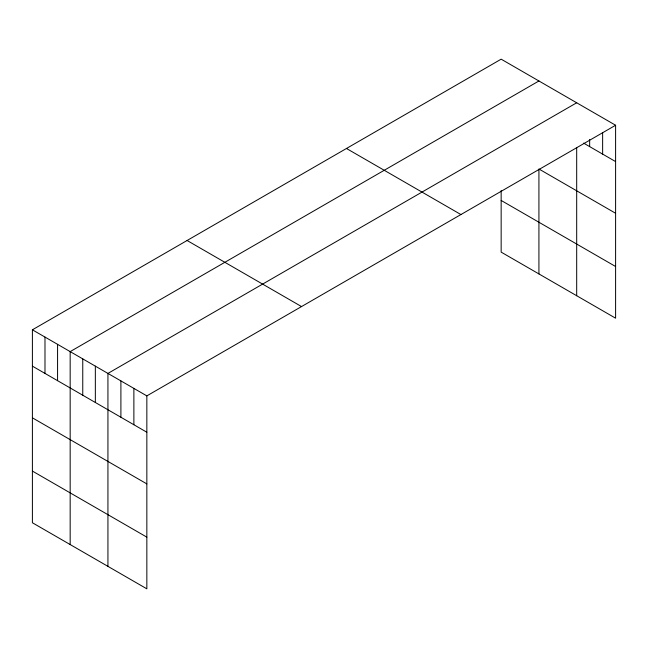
<?xml version="1.0" encoding="UTF-8"?>
<svg xmlns="http://www.w3.org/2000/svg" width="648" height="648" viewBox="0 0 648 648"><rect width="100%" height="100%" fill="white"/><g stroke="black" fill="none" stroke-linecap="round" stroke-linejoin="round"><path stroke-width="0.97" d="M615.6 125.25L146.845 395.879L146.845 588.83L32.4 522.75L32.4 329.808L501.155 59.171L615.6 125.25L615.6 318.192L501.155 252.121L501.155 190.577M576.688 147.736L576.688 295.731M538.925 80.976L70.17 351.613L70.17 544.555M576.688 102.781L107.933 373.418L107.933 566.36M583.605 143.119L615.6 161.587M615.6 213.265L538.925 168.998L538.925 273.926M501.155 200.443L615.6 266.514M346.469 148.481L460.914 214.553M187.086 240.497L301.531 306.569M32.4 329.808L146.845 395.879M32.4 366.144L146.845 432.224M32.4 417.83L146.845 483.902M32.4 471.072L146.845 537.143M602.632 132.897L602.632 154.103M589.656 139.547L589.656 146.61M133.877 388.395L133.877 424.732M120.901 380.903L120.901 417.247M95.345 366.144L95.345 402.489M82.758 358.879L82.758 395.215M57.575 344.339L57.575 380.684M44.987 337.073L44.987 373.418"/></g></svg>
